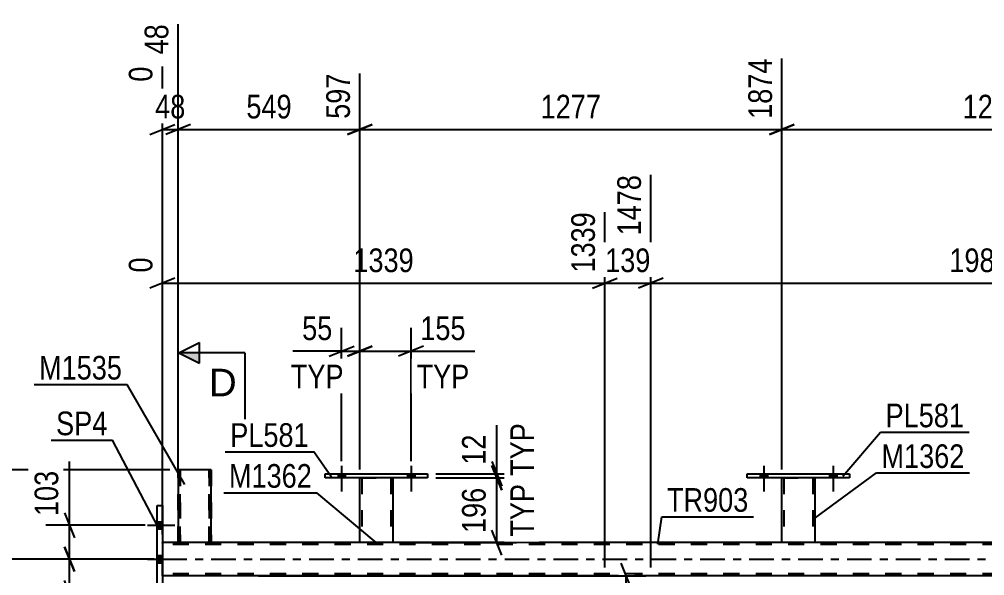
# Model space of a CAD drawing. Header units: millimetres. Extents: x 0 to 841, y 0 to 594.
# Drawn here: x 60.1 to 176.9, y 444 to 511.4 of the extents above; entities that cross this region are included whole.
import ezdxf

# ---------------------------------------------------------------- set-up
doc = ezdxf.new("R2010")
doc.units = ezdxf.units.MM
doc.linetypes.add('DXK_LINE_DOT2', pattern=[3.9198, 1.9599, -1.9599])
doc.linetypes.add('DXK_LINE_DOT3', pattern=[5.9187, 2.979, -0.9799, 0.9799, -0.9799])
doc.styles.add('Arial', font='ARIAL.TTF', dxfattribs={"height": 0.2})
doc.styles.add('Arial Narrow', font='ARIALN.TTF', dxfattribs={"height": 0.2})

# ---------------------------------------------------------------- blocks, each defined once
blk = doc.blocks.new('Part-283133313-1972 - 1851')
at = {"color": 2, "linetype": 'Continuous'}
for p, q in [((76.76, 452.49), (77.4, 452.49)), ((76.76, 439.49), (76.76, 452.49)), ((77.4, 452.49), (77.4, 439.49)), ((77.4, 439.49), (76.76, 439.49))]:
    blk.add_line(p, q, dxfattribs=at)
blk = doc.blocks.new('Bolt-283133313-2348 - 1851')
at = {"linetype": 'Continuous'}
for points in [[(77.4, 449.65), (77.4, 450.53), (76.76, 450.53), (76.76, 449.65)], [(77.4, 449.65), (77.4, 450.53), (76.76, 450.53), (76.76, 449.65)], [(77.4, 449.65), (77.4, 450.53), (76.76, 450.53), (76.76, 449.65)], [(77.4, 445.55), (77.4, 446.43), (76.76, 446.43), (76.76, 445.55)], [(77.4, 445.55), (77.4, 446.43), (76.76, 446.43), (76.76, 445.55)], [(77.4, 441.45), (77.4, 442.33), (76.76, 442.33), (76.76, 441.45)], [(77.4, 441.45), (77.4, 442.33), (76.76, 442.33), (76.76, 441.45)], [(77.4, 441.45), (77.4, 442.33), (76.76, 442.33), (76.76, 441.45)]]:
    blk.add_hatch(color=1, dxfattribs=at).paths.add_polyline_path(points)
at = {"color": 1, "linetype": 'Continuous'}
for p, q in [((75.6, 450.09), (78.92, 450.09)), ((75.6, 450.09), (78.92, 450.09)), ((75.6, 450.09), (78.92, 450.09)), ((76.76, 450.53), (77.4, 450.53)), ((76.76, 450.53), (77.4, 450.53)), ((76.76, 450.53), (77.4, 450.53)), ((76.76, 449.65), (77.4, 449.65)), ((76.76, 449.65), (77.4, 449.65)), ((76.76, 449.65), (77.4, 449.65)), ((76.76, 446.43), (77.4, 446.43)), ((76.76, 446.43), (77.4, 446.43)), ((75.6, 445.99), (78.92, 445.99)), ((75.6, 445.99), (78.92, 445.99)), ((76.76, 445.55), (77.4, 445.55)), ((76.76, 445.55), (77.4, 445.55)), ((75.6, 441.89), (78.92, 441.89)), ((75.6, 441.89), (78.92, 441.89)), ((75.6, 441.89), (78.92, 441.89)), ((76.76, 442.33), (77.4, 442.33)), ((76.76, 442.33), (77.4, 442.33)), ((76.76, 442.33), (77.4, 442.33)), ((76.76, 441.45), (77.4, 441.45)), ((76.76, 441.45), (77.4, 441.45)), ((76.76, 441.45), (77.4, 441.45))]:
    blk.add_line(p, q, dxfattribs=at)
blk = doc.blocks.new('Part-283133313-2239 - 1851')
at = {"color": 2, "linetype": 'Continuous'}
for p, q in [((152.37, 447.99), (152.38, 455.83)), ((156.38, 455.83), (156.37, 447.99)), ((156.33, 447.99), (152.37, 447.99)), ((156.37, 447.99), (156.33, 447.99))]:
    blk.add_line(p, q, dxfattribs=at)
at = {"color": 7, "linetype": 'DXK_LINE_DOT2'}
for p, q in [((152.38, 455.83), (156.38, 455.83)), ((152.38, 455.83), (152.38, 455.83)), ((152.38, 455.83), (152.38, 455.83)), ((152.62, 455.83), (152.61, 447.99)), ((156.14, 455.83), (156.13, 447.99)), ((156.38, 455.83), (156.38, 455.83)), ((156.38, 455.83), (156.38, 455.83)), ((156.11, 447.99), (156.13, 447.99))]:
    blk.add_line(p, q, dxfattribs=at)
blk = doc.blocks.new('Part-283133313-2244 - 1851')
at = {"color": 2, "linetype": 'Continuous'}
for p, q in [((148.18, 455.83), (148.18, 456.31)), ((148.18, 456.31), (160.58, 456.31)), ((160.58, 455.83), (148.18, 455.83)), ((160.58, 456.31), (160.58, 455.83))]:
    blk.add_line(p, q, dxfattribs=at)
blk = doc.blocks.new('Part-283133313-2249 - 1851')
at = {"color": 2, "linetype": 'Continuous'}
for p, q in [((101.3, 447.99), (101.3, 455.83)), ((105.3, 455.83), (105.3, 447.99)), ((105.26, 447.99), (101.3, 447.99)), ((105.3, 447.99), (105.26, 447.99))]:
    blk.add_line(p, q, dxfattribs=at)
at = {"color": 7, "linetype": 'DXK_LINE_DOT2'}
for p, q in [((101.3, 455.83), (105.3, 455.83)), ((101.3, 455.83), (101.3, 455.83)), ((101.3, 455.83), (101.3, 455.83)), ((101.54, 455.83), (101.54, 447.99)), ((105.06, 455.83), (105.06, 447.99)), ((105.3, 455.83), (105.3, 455.83)), ((105.3, 455.83), (105.3, 455.83)), ((105.04, 447.99), (105.06, 447.99))]:
    blk.add_line(p, q, dxfattribs=at)
blk = doc.blocks.new('Part-283133313-2254 - 1851')
at = {"color": 2, "linetype": 'Continuous'}
for p, q in [((97.1, 455.83), (97.1, 456.31)), ((97.1, 456.31), (109.5, 456.31)), ((109.5, 455.83), (97.1, 455.83)), ((109.5, 456.31), (109.5, 455.83))]:
    blk.add_line(p, q, dxfattribs=at)
blk = doc.blocks.new('Part-283133313-2339 - 1851')
at = {"color": 2, "linetype": 'Continuous'}
for p, q in [((79.32, 447.99), (77.4, 447.99)), ((101.3, 447.99), (83.32, 447.99)), ((154.37, 447.99), (105.3, 447.99)), ((203.46, 447.99), (156.37, 447.99)), ((130.95, 443.99), (77.4, 443.99)), ((216.08, 443.99), (136.52, 443.99))]:
    blk.add_line(p, q, dxfattribs=at)
at = {"color": 7, "linetype": 'DXK_LINE_DOT2'}
for p, q in [((77.4, 443.99), (77.4, 447.99)), ((739.14, 447.75), (77.4, 447.75)), ((83.32, 447.99), (79.32, 447.99)), ((105.3, 447.99), (101.3, 447.99)), ((156.37, 447.99), (154.37, 447.99)), ((739.14, 444.23), (77.4, 444.23)), ((136.52, 443.99), (130.95, 443.99))]:
    blk.add_line(p, q, dxfattribs=at)
at = {"color": 7, "linetype": 'DXK_LINE_DOT3'}
blk.add_line((77.4, 445.99), (739.14, 445.99), dxfattribs=at)
blk = doc.blocks.new('Part-283133313-2344 - 1851')
at = {"color": 2, "linetype": 'Continuous'}
for p, q in [((79.32, 456.79), (79.32, 456.79)), ((79.32, 456.79), (79.32, 447.99)), ((82.84, 456.79), (79.32, 456.79)), ((83.32, 456.79), (82.84, 456.79)), ((83.32, 456.79), (83.32, 456.79)), ((83.32, 447.99), (83.32, 456.79)), ((79.32, 447.99), (79.32, 447.99)), ((83.28, 447.99), (79.32, 447.99)), ((83.32, 447.99), (83.28, 447.99)), ((83.32, 447.99), (83.32, 447.99))]:
    blk.add_line(p, q, dxfattribs=at)
at = {"color": 7, "linetype": 'DXK_LINE_DOT2'}
for p, q in [((79.32, 447.99), (79.32, 456.79)), ((79.32, 456.79), (79.32, 456.79)), ((79.56, 456.79), (79.56, 456.79)), ((79.56, 447.99), (79.56, 456.79)), ((79.56, 456.79), (79.56, 447.99)), ((79.58, 456.79), (79.56, 456.79)), ((79.56, 456.79), (79.58, 456.79)), ((79.62, 456.79), (79.58, 456.79)), ((79.58, 456.79), (79.62, 456.79)), ((79.62, 456.79), (79.63, 456.79)), ((79.8, 456.79), (79.8, 456.79)), ((79.8, 456.79), (79.8, 456.79)), ((79.8, 456.79), (79.8, 456.79)), ((82.93, 456.79), (83.01, 456.79)), ((83.01, 456.79), (83.02, 456.79)), ((83.02, 456.79), (83.06, 456.79)), ((83.06, 456.79), (83.08, 456.79)), ((83.08, 456.79), (83.08, 456.79)), ((83.08, 447.99), (83.08, 456.79)), ((83.08, 456.79), (83.08, 447.99)), ((83.32, 456.79), (83.32, 447.99)), ((79.32, 447.99), (79.32, 447.99)), ((79.56, 447.99), (79.56, 447.99)), ((79.8, 447.99), (79.8, 447.99)), ((79.8, 447.99), (79.8, 447.99)), ((83.06, 447.99), (83.08, 447.99)), ((83.08, 447.99), (83.08, 447.99))]:
    blk.add_line(p, q, dxfattribs=at)
blk = doc.blocks.new('Bolt-283133313-2379 - 1851')
at = {"linetype": 'Continuous'}
for points in [[(149.74, 455.83), (150.62, 455.83), (150.62, 456.31), (149.74, 456.31)], [(158.14, 455.83), (159.02, 455.83), (159.02, 456.31), (158.14, 456.31)]]:
    blk.add_hatch(color=1, dxfattribs=at).paths.add_polyline_path(points)
at = {"color": 1, "linetype": 'Continuous'}
for p, q in [((150.18, 457.31), (150.18, 454.19)), ((158.58, 457.31), (158.58, 454.19)), ((149.74, 456.31), (149.74, 455.83)), ((150.62, 456.31), (150.62, 455.83)), ((158.14, 456.31), (158.14, 455.83)), ((159.02, 456.31), (159.02, 455.83))]:
    blk.add_line(p, q, dxfattribs=at)
blk = doc.blocks.new('Bolt-283133313-2380 - 1851')
at = {"linetype": 'Continuous'}
for points in [[(149.74, 455.83), (150.62, 455.83), (150.62, 456.31), (149.74, 456.31)], [(158.14, 455.83), (159.02, 455.83), (159.02, 456.31), (158.14, 456.31)]]:
    blk.add_hatch(color=1, dxfattribs=at).paths.add_polyline_path(points)
at = {"color": 1, "linetype": 'Continuous'}
for p, q in [((150.18, 457.31), (150.18, 454.19)), ((158.58, 457.31), (158.58, 454.19)), ((149.74, 456.31), (149.74, 455.83)), ((150.62, 456.31), (150.62, 455.83)), ((158.14, 456.31), (158.14, 455.83)), ((159.02, 456.31), (159.02, 455.83))]:
    blk.add_line(p, q, dxfattribs=at)
blk = doc.blocks.new('Bolt-283133313-2381 - 1851')
at = {"linetype": 'Continuous'}
for points in [[(98.66, 455.83), (99.54, 455.83), (99.54, 456.31), (98.66, 456.31)], [(107.06, 455.83), (107.94, 455.83), (107.94, 456.31), (107.06, 456.31)]]:
    blk.add_hatch(color=1, dxfattribs=at).paths.add_polyline_path(points)
at = {"color": 1, "linetype": 'Continuous'}
for p, q in [((99.1, 457.31), (99.1, 454.19)), ((107.5, 457.31), (107.5, 454.19)), ((98.66, 456.31), (98.66, 455.83)), ((99.54, 456.31), (99.54, 455.83)), ((107.06, 456.31), (107.06, 455.83)), ((107.94, 456.31), (107.94, 455.83))]:
    blk.add_line(p, q, dxfattribs=at)
blk = doc.blocks.new('Bolt-283133313-2382 - 1851')
at = {"linetype": 'Continuous'}
for points in [[(98.66, 455.83), (99.54, 455.83), (99.54, 456.31), (98.66, 456.31)], [(107.06, 455.83), (107.94, 455.83), (107.94, 456.31), (107.06, 456.31)]]:
    blk.add_hatch(color=1, dxfattribs=at).paths.add_polyline_path(points)
at = {"color": 1, "linetype": 'Continuous'}
for p, q in [((99.1, 457.31), (99.1, 454.19)), ((107.5, 457.31), (107.5, 454.19)), ((98.66, 456.31), (98.66, 455.83)), ((99.54, 456.31), (99.54, 455.83)), ((107.06, 456.31), (107.06, 455.83)), ((107.94, 456.31), (107.94, 455.83))]:
    blk.add_line(p, q, dxfattribs=at)
blk = doc.blocks.new('StraightDimension-283133313-2968 - 1851')
at = {"color": 7, "linetype": 'Continuous'}
for p, q in [((130.95, 444.99), (130.95, 488.01)), ((77.4, 448.99), (77.4, 482.53)), ((78.9, 480), (75.9, 478.8)), ((77.4, 479.4), (130.95, 479.4)), ((129.45, 478.8), (132.45, 480))]:
    blk.add_line(p, q, dxfattribs=at)
at = {"color": 0}
blk.add_wipeout([(108.43, 480.15), (108.43, 484.35), (99.92, 484.35), (99.92, 480.15)], dxfattribs=at)
at = {"color": 3, "style": 'Arial Narrow'}
blk.add_text('1339', height=2.863, dxfattribs=at).set_placement((100.52, 480.75))
at = {"color": 0, "linetype": 'Continuous'}
for points in [[(130.35, 488.61), (126.15, 488.61), (126.15, 480.1), (130.35, 480.1)], [(76.8, 483.13), (72.6, 483.13), (72.6, 480.1), (76.8, 480.1)]]:
    blk.add_wipeout(points, dxfattribs=at)
at = {"color": 3, "linetype": 'Continuous', "style": 'Arial Narrow'}
for s, height, p in [('1339', 2.863, (129.75, 480.7)), ('0', 2.86, (76.2, 480.7))]:
    blk.add_text(s, height=height, rotation=90.0002, dxfattribs=at).set_placement(p)
blk = doc.blocks.new('StraightDimension-283133313-2925 - 1851')
at = {"color": 7, "linetype": 'Continuous'}
for p, q in [((136.52, 444.99), (136.52, 492.51)), ((216.08, 444.99), (216.08, 488.01)), ((138.02, 480), (135.02, 478.8)), ((136.52, 479.4), (216.08, 479.4)), ((214.58, 478.8), (217.58, 480))]:
    blk.add_line(p, q, dxfattribs=at)
at = {"color": 0}
blk.add_wipeout([(180.56, 480.15), (180.56, 484.35), (172.05, 484.35), (172.05, 480.15)], dxfattribs=at)
at = {"color": 3, "style": 'Arial Narrow'}
blk.add_text('1989', height=2.863, dxfattribs=at).set_placement((172.65, 480.75))
at = {"color": 0, "linetype": 'Continuous'}
blk.add_wipeout([(215.48, 488.61), (211.28, 488.61), (211.28, 480.1), (215.48, 480.1)], dxfattribs=at)
at = {"color": 3, "linetype": 'Continuous', "style": 'Arial Narrow'}
blk.add_text('3467', height=2.863, rotation=90.0002, dxfattribs=at).set_placement((214.88, 480.7))
blk = doc.blocks.new('StraightDimension-283133313-2944 - 1851')
at = {"color": 7, "linetype": 'Continuous'}
for p, q in [((136.52, 444.99), (136.52, 492.51)), ((130.95, 444.99), (130.95, 488.01)), ((129.45, 478.8), (132.45, 480)), ((130.95, 479.4), (136.52, 479.4)), ((138.02, 480), (135.02, 478.8))]:
    blk.add_line(p, q, dxfattribs=at)
at = {"color": 0}
blk.add_wipeout([(137.08, 480.15), (137.08, 484.35), (130.39, 484.35), (130.39, 480.15)], dxfattribs=at)
at = {"color": 3, "style": 'Arial Narrow'}
blk.add_text('139', height=2.863, dxfattribs=at).set_placement((130.99, 480.75))
at = {"color": 0, "linetype": 'Continuous'}
blk.add_wipeout([(135.92, 493.11), (131.72, 493.11), (131.72, 484.6), (135.92, 484.6)], dxfattribs=at)
at = {"color": 3, "linetype": 'Continuous', "style": 'Arial Narrow'}
blk.add_text('1478', height=2.863, rotation=90.0002, dxfattribs=at).set_placement((135.32, 485.2))
blk = doc.blocks.new('StraightDimension-283133313-3132 - 1851')
at = {"color": 7, "linetype": 'Continuous'}
for p, q in [((117.28, 457.33), (118.48, 454.33)), ((110.5, 455.83), (120.28, 455.83)), ((117.88, 447.99), (117.88, 455.83)), ((118.48, 446.49), (117.28, 449.49)), ((106.3, 447.99), (120.28, 447.99))]:
    blk.add_line(p, q, dxfattribs=at)
at = {"color": 0, "linetype": 'Continuous'}
blk.add_wipeout([(122.98, 455.7), (118.78, 455.7), (118.78, 448.11), (122.98, 448.11)], dxfattribs=at)
at = {"color": 0}
blk.add_wipeout([(117.13, 455.25), (112.93, 455.25), (112.93, 448.56), (117.13, 448.56)], dxfattribs=at)
at = {"color": 3, "style": 'Arial Narrow'}
blk.add_text('196', height=2.863, rotation=90.0002, dxfattribs=at).set_placement((116.53, 449.16))
at = {"color": 3, "linetype": 'Continuous', "style": 'Arial Narrow'}
blk.add_text('TYP', height=2.863, rotation=90.0002, dxfattribs=at).set_placement((122.38, 448.71))
blk = doc.blocks.new('StraightDimension-283133313-3147 - 1851')
at = {"color": 7, "linetype": 'Continuous'}
for p, q in [((99.1, 457.85), (99.1, 474.02)), ((101.3, 456.83), (101.3, 474.02)), ((99.1, 471.17), (93.19, 471.17)), ((99.1, 471.17), (93.19, 471.17)), ((97.6, 470.57), (100.6, 471.77)), ((99.1, 471.17), (101.3, 471.17)), ((102.8, 471.77), (99.8, 470.57))]:
    blk.add_line(p, q, dxfattribs=at)
at = {"color": 0}
blk.add_wipeout([(98.57, 471.92), (98.57, 476.12), (93.72, 476.12), (93.72, 471.92)], dxfattribs=at)
at = {"color": 0, "linetype": 'Continuous'}
blk.add_wipeout([(99.94, 466.07), (99.94, 470.27), (92.35, 470.27), (92.35, 466.07)], dxfattribs=at)
at = {"color": 3, "style": 'Arial Narrow'}
blk.add_text('55', height=2.863, dxfattribs=at).set_placement((94.32, 472.52))
at = {"color": 3, "linetype": 'Continuous', "style": 'Arial Narrow'}
blk.add_text('TYP', height=2.863, dxfattribs=at).set_placement((92.95, 466.67))
blk = doc.blocks.new('StraightDimension-283133313-2593 - 1851')
at = {"color": 7, "linetype": 'Continuous'}
for p, q in [((152.38, 456.83), (152.38, 506.62)), ((203.46, 456.83), (203.46, 506.62)), ((153.88, 498.61), (150.88, 497.41)), ((152.38, 498.01), (203.46, 498.01)), ((201.96, 497.41), (204.96, 498.61))]:
    blk.add_line(p, q, dxfattribs=at)
at = {"color": 0}
blk.add_wipeout([(182.17, 498.76), (182.17, 502.96), (173.66, 502.96), (173.66, 498.76)], dxfattribs=at)
at = {"color": 3, "style": 'Arial Narrow'}
blk.add_text('1277', height=2.863, dxfattribs=at).set_placement((174.26, 499.36))
at = {"color": 0, "linetype": 'Continuous'}
blk.add_wipeout([(202.86, 507.22), (198.66, 507.22), (198.66, 498.71), (202.86, 498.71)], dxfattribs=at)
at = {"color": 3, "linetype": 'Continuous', "style": 'Arial Narrow'}
blk.add_text('3151', height=2.863, rotation=90.0002, dxfattribs=at).set_placement((202.26, 499.31))
blk = doc.blocks.new('StraightDimension-283133313-2422 - 1851')
at = {"color": 7, "linetype": 'Continuous'}
blk.add_line((78.32, 456.79), (36.34, 456.79), dxfattribs=at)
blk = doc.blocks.new('StraightDimension-283133313-2438 - 1851')
at = {"color": 7, "linetype": 'Continuous'}
for p, q in [((46.93, 444.49), (45.73, 447.49)), ((76.4, 445.99), (43.48, 445.99)), ((46.33, 320.13), (46.33, 445.99)), ((45.73, 321.63), (46.93, 318.63)), ((57.98, 320.13), (43.48, 320.13))]:
    blk.add_line(p, q, dxfattribs=at)
at = {"color": 0}
blk.add_wipeout([(45.58, 387.31), (41.38, 387.31), (41.38, 378.8), (45.58, 378.8)], dxfattribs=at)
at = {"color": 3, "style": 'Arial Narrow'}
blk.add_text('3146', height=2.863, rotation=90.0002, dxfattribs=at).set_placement((44.98, 379.4))
blk = doc.blocks.new('StraightDimension-283133313-2563 - 1851')
at = {"color": 7, "linetype": 'Continuous'}
for p, q in [((79.32, 456.31), (79.32, 510.76)), ((77.4, 448.99), (77.4, 505.64)), ((75.9, 497.41), (78.9, 498.61)), ((77.4, 498.01), (79.32, 498.01)), ((80.82, 498.61), (77.82, 497.41))]:
    blk.add_line(p, q, dxfattribs=at)
at = {"color": 0, "linetype": 'Continuous'}
blk.add_wipeout([(78.72, 511.36), (74.52, 511.36), (74.52, 506.51), (78.72, 506.51)], dxfattribs=at)
at = {"color": 3, "linetype": 'Continuous', "style": 'Arial Narrow'}
blk.add_text('48', height=2.863, rotation=90.0002, dxfattribs=at).set_placement((78.12, 507.11))
at = {"color": 0}
blk.add_wipeout([(80.79, 498.76), (80.79, 502.96), (75.93, 502.96), (75.93, 498.76)], dxfattribs=at)
at = {"color": 3, "style": 'Arial Narrow'}
blk.add_text('48', height=2.863, dxfattribs=at).set_placement((76.53, 499.36))
at = {"color": 0, "linetype": 'Continuous'}
blk.add_wipeout([(76.8, 506.24), (72.6, 506.24), (72.6, 503.21), (76.8, 503.21)], dxfattribs=at)
at = {"color": 3, "linetype": 'Continuous', "style": 'Arial Narrow'}
blk.add_text('0', height=2.86, rotation=90.0002, dxfattribs=at).set_placement((76.2, 503.81))
blk = doc.blocks.new('StraightDimension-283133313-2446 - 1851')
at = {"color": 7, "linetype": 'Continuous'}
for p, q in [((66.15, 450.09), (66.15, 457.82)), ((66.15, 450.09), (66.15, 457.82)), ((65.55, 451.59), (66.75, 448.59)), ((75.32, 450.09), (63.3, 450.09)), ((66.15, 445.99), (66.15, 450.09)), ((66.75, 444.49), (65.55, 447.49)), ((76.4, 445.99), (63.3, 445.99))]:
    blk.add_line(p, q, dxfattribs=at)
at = {"color": 0}
blk.add_wipeout([(65.4, 457.3), (61.2, 457.3), (61.2, 450.61), (65.4, 450.61)], dxfattribs=at)
at = {"color": 3, "style": 'Arial Narrow'}
blk.add_text('103', height=2.863, rotation=90.0002, dxfattribs=at).set_placement((64.8, 451.21))
blk = doc.blocks.new('StraightDimension-283133313-2455 - 1851')
at = {"color": 7, "linetype": 'Continuous'}
for p, q in [((65.55, 447.49), (66.75, 444.49)), ((76.4, 445.99), (63.3, 445.99)), ((66.15, 441.89), (66.15, 445.99)), ((66.75, 440.39), (65.55, 443.39)), ((75.15, 441.89), (63.3, 441.89)), ((66.15, 441.89), (66.15, 434.15)), ((66.15, 441.89), (66.15, 434.15))]:
    blk.add_line(p, q, dxfattribs=at)
at = {"color": 0}
blk.add_wipeout([(65.4, 441.36), (61.2, 441.36), (61.2, 434.68), (65.4, 434.68)], dxfattribs=at)
at = {"color": 3, "style": 'Arial Narrow'}
blk.add_text('103', height=2.863, rotation=90.0002, dxfattribs=at).set_placement((64.8, 435.28))
blk = doc.blocks.new('StraightDimension-283133313-2495 - 1851')
at = {"color": 7, "linetype": 'Continuous'}
for p, q in [((134.13, 442.49), (132.93, 445.49)), ((89.03, 443.99), (135.93, 443.99)), ((133.53, 322.77), (133.53, 443.99)), ((132.93, 324.27), (134.13, 321.27)), ((83.86, 322.77), (135.93, 322.77))]:
    blk.add_line(p, q, dxfattribs=at)
at = {"color": 0}
blk.add_wipeout([(132.78, 387.63), (128.58, 387.63), (128.58, 379.12), (132.78, 379.12)], dxfattribs=at)
at = {"color": 3, "style": 'Arial Narrow'}
blk.add_text('3030', height=2.863, rotation=90.0002, dxfattribs=at).set_placement((132.18, 379.72))
blk = doc.blocks.new('StraightDimension-283133313-2573 - 1851')
at = {"color": 7, "linetype": 'Continuous'}
for p, q in [((79.32, 456.31), (79.32, 510.76)), ((101.3, 456.83), (101.3, 504.79)), ((80.82, 498.61), (77.82, 497.41)), ((79.32, 498.01), (101.3, 498.01)), ((99.8, 497.41), (102.8, 498.61))]:
    blk.add_line(p, q, dxfattribs=at)
at = {"color": 0}
blk.add_wipeout([(93.65, 498.76), (93.65, 502.96), (86.97, 502.96), (86.97, 498.76)], dxfattribs=at)
at = {"color": 3, "style": 'Arial Narrow'}
blk.add_text('549', height=2.863, dxfattribs=at).set_placement((87.57, 499.36))
at = {"color": 0, "linetype": 'Continuous'}
blk.add_wipeout([(100.7, 505.39), (96.5, 505.39), (96.5, 498.71), (100.7, 498.71)], dxfattribs=at)
at = {"color": 3, "linetype": 'Continuous', "style": 'Arial Narrow'}
blk.add_text('597', height=2.863, rotation=90.0002, dxfattribs=at).set_placement((100.1, 499.31))
blk = doc.blocks.new('StraightDimension-283133313-2583 - 1851')
at = {"color": 7, "linetype": 'Continuous'}
for p, q in [((152.38, 456.83), (152.38, 506.62)), ((101.3, 456.83), (101.3, 504.79)), ((102.8, 498.61), (99.8, 497.41)), ((101.3, 498.01), (152.38, 498.01)), ((150.88, 497.41), (153.88, 498.61))]:
    blk.add_line(p, q, dxfattribs=at)
at = {"color": 0}
blk.add_wipeout([(131.09, 498.76), (131.09, 502.96), (122.58, 502.96), (122.58, 498.76)], dxfattribs=at)
at = {"color": 3, "style": 'Arial Narrow'}
blk.add_text('1277', height=2.863, dxfattribs=at).set_placement((123.18, 499.36))
at = {"color": 0, "linetype": 'Continuous'}
blk.add_wipeout([(151.78, 507.22), (147.58, 507.22), (147.58, 498.71), (151.78, 498.71)], dxfattribs=at)
at = {"color": 3, "linetype": 'Continuous', "style": 'Arial Narrow'}
blk.add_text('1874', height=2.863, rotation=90.0002, dxfattribs=at).set_placement((151.18, 499.31))
blk = doc.blocks.new('StraightDimension-283133313-3123 - 1851')
at = {"color": 7, "linetype": 'Continuous'}
for p, q in [((117.88, 456.31), (117.88, 462.21)), ((117.88, 456.31), (117.88, 462.21)), ((117.28, 457.81), (118.48, 454.81)), ((118.48, 454.33), (117.28, 457.33)), ((110.5, 456.31), (120.28, 456.31)), ((110.5, 455.83), (120.28, 455.83)), ((117.88, 455.83), (117.88, 456.31))]:
    blk.add_line(p, q, dxfattribs=at)
at = {"color": 0, "linetype": 'Continuous'}
blk.add_wipeout([(122.98, 463.05), (118.78, 463.05), (118.78, 455.47), (122.98, 455.47)], dxfattribs=at)
at = {"color": 0}
blk.add_wipeout([(117.13, 461.69), (112.93, 461.69), (112.93, 456.83), (117.13, 456.83)], dxfattribs=at)
at = {"color": 3, "linetype": 'Continuous', "style": 'Arial Narrow'}
blk.add_text('TYP', height=2.863, rotation=90.0002, dxfattribs=at).set_placement((122.38, 456.07))
at = {"color": 3, "style": 'Arial Narrow'}
blk.add_text('12', height=2.863, rotation=90.0002, dxfattribs=at).set_placement((116.53, 457.43))
blk = doc.blocks.new('StraightDimension-283133313-3143 - 1851')
at = {"color": 7, "linetype": 'Continuous'}
for p, q in [((101.3, 456.83), (101.3, 474.02)), ((107.5, 457.87), (107.5, 474.02)), ((99.8, 470.57), (102.8, 471.77)), ((101.3, 471.17), (107.5, 471.17)), ((109, 471.77), (106, 470.57)), ((107.5, 471.17), (115.23, 471.17)), ((107.5, 471.17), (115.23, 471.17))]:
    blk.add_line(p, q, dxfattribs=at)
at = {"color": 0}
blk.add_wipeout([(114.71, 471.92), (114.71, 476.12), (108.02, 476.12), (108.02, 471.92)], dxfattribs=at)
at = {"color": 0, "linetype": 'Continuous'}
blk.add_wipeout([(115.16, 466.07), (115.16, 470.27), (107.57, 470.27), (107.57, 466.07)], dxfattribs=at)
at = {"color": 3, "style": 'Arial Narrow'}
blk.add_text('155', height=2.863, dxfattribs=at).set_placement((108.62, 472.52))
at = {"color": 3, "linetype": 'Continuous', "style": 'Arial Narrow'}
blk.add_text('TYP', height=2.863, dxfattribs=at).set_placement((108.17, 466.67))
blk = doc.blocks.new('Mark-283133313-2250 - 1851')
at = {"color": 30, "linetype": 'Continuous'}
for p in [(85.02, 458.99), (97.88, 455.91)]:
    blk.add_line(p, (95.73, 458.99), dxfattribs=at)
at = {"color": 0}
blk.add_wipeout([(95.13, 459.59), (95.13, 462.59), (85.62, 462.59), (85.62, 459.59)], dxfattribs=at)
blk.add_wipeout([(95.13, 459.59), (95.13, 462.59), (85.62, 462.59), (85.62, 459.59)], dxfattribs=at)
at = {"color": 3, "style": 'Arial Narrow'}
blk.add_text('PL581', height=2.863, dxfattribs=at).set_placement((85.62, 459.59))
blk = doc.blocks.new('Mark-283133313-1968 - 1851')
at = {"color": 30, "linetype": 'Continuous'}
for p in [(63.94, 460.4), (76.9, 449.88)]:
    blk.add_line(p, (71.35, 460.4), dxfattribs=at)
at = {"color": 0}
blk.add_wipeout([(70.75, 461), (70.75, 464), (64.54, 464), (64.54, 461)], dxfattribs=at)
blk.add_wipeout([(70.75, 461), (70.75, 464), (64.54, 464), (64.54, 461)], dxfattribs=at)
at = {"color": 3, "style": 'Arial Narrow'}
blk.add_text('SP4', height=2.863, dxfattribs=at).set_placement((64.54, 461))
blk = doc.blocks.new('Mark-283133313-2235 - 1851')
at = {"color": 30, "linetype": 'Continuous'}
for p, q in [((156.37, 450.94), (163.83, 456.43)), ((163.83, 456.43), (175.09, 456.43))]:
    blk.add_line(p, q, dxfattribs=at)
at = {"color": 0}
blk.add_wipeout([(174.49, 457.03), (174.49, 460.03), (164.43, 460.03), (164.43, 457.03)], dxfattribs=at)
blk.add_wipeout([(174.49, 457.03), (174.49, 460.03), (164.43, 460.03), (164.43, 457.03)], dxfattribs=at)
at = {"color": 3, "style": 'Arial Narrow'}
blk.add_text('M1362', height=2.863, dxfattribs=at).set_placement((164.43, 457.03))
blk = doc.blocks.new('Mark-283133313-2240 - 1851')
at = {"color": 30, "linetype": 'Continuous'}
for p, q in [((159.74, 456.06), (164.33, 461.36)), ((164.33, 461.36), (175.04, 461.36))]:
    blk.add_line(p, q, dxfattribs=at)
at = {"color": 0}
blk.add_wipeout([(174.44, 461.96), (174.44, 464.96), (164.93, 464.96), (164.93, 461.96)], dxfattribs=at)
blk.add_wipeout([(174.44, 461.96), (174.44, 464.96), (164.93, 464.96), (164.93, 461.96)], dxfattribs=at)
at = {"color": 3, "style": 'Arial Narrow'}
blk.add_text('PL581', height=2.863, dxfattribs=at).set_placement((164.93, 461.96))
blk = doc.blocks.new('Mark-283133313-2245 - 1851')
at = {"color": 30, "linetype": 'Continuous'}
for p in [(84.86, 454.04), (103.28, 447.99)]:
    blk.add_line(p, (96.11, 454.04), dxfattribs=at)
at = {"color": 0}
blk.add_wipeout([(95.51, 454.64), (95.51, 457.64), (85.46, 457.64), (85.46, 454.64)], dxfattribs=at)
blk.add_wipeout([(95.51, 454.64), (95.51, 457.64), (85.46, 457.64), (85.46, 454.64)], dxfattribs=at)
at = {"color": 3, "style": 'Arial Narrow'}
blk.add_text('M1362', height=2.863, dxfattribs=at).set_placement((85.46, 454.64))
blk = doc.blocks.new('Mark-283133313-2335 - 1851')
at = {"color": 30, "linetype": 'Continuous'}
for p, q in [((137.36, 447.81), (137.87, 451.13)), ((137.87, 451.13), (148.94, 451.13))]:
    blk.add_line(p, q, dxfattribs=at)
at = {"color": 0}
blk.add_wipeout([(148.34, 451.73), (148.34, 454.73), (138.47, 454.73), (138.47, 451.73)], dxfattribs=at)
blk.add_wipeout([(148.34, 451.73), (148.34, 454.73), (138.47, 454.73), (138.47, 451.73)], dxfattribs=at)
at = {"color": 3, "style": 'Arial Narrow'}
blk.add_text('TR903', height=2.863, dxfattribs=at).set_placement((138.47, 451.73))
blk = doc.blocks.new('Mark-283133313-2340 - 1851')
at = {"color": 30, "linetype": 'Continuous'}
for p in [(61.88, 467.14), (80.13, 455.02)]:
    blk.add_line(p, (73.13, 467.14), dxfattribs=at)
at = {"color": 0}
blk.add_wipeout([(72.53, 467.74), (72.53, 470.74), (62.48, 470.74), (62.48, 467.74)], dxfattribs=at)
blk.add_wipeout([(72.53, 467.74), (72.53, 470.74), (62.48, 470.74), (62.48, 467.74)], dxfattribs=at)
at = {"color": 3, "style": 'Arial Narrow'}
blk.add_text('M1535', height=2.863, dxfattribs=at).set_placement((62.48, 467.74))
blk = doc.blocks.new('SectionMark-283133313-3730 - 1851')
at = {"linetype": 'Continuous'}
for points in [[(81.9, 470.96), (81.9, 469.71), (79.4, 470.96)], [(81.9, 432.89), (81.9, 431.64), (79.4, 431.64)]]:
    blk.add_hatch(color=6, dxfattribs=at).paths.add_polyline_path(points)
at = {"color": 6, "linetype": 'Continuous'}
for p, q in [((79.4, 470.96), (81.9, 472.21)), ((81.9, 469.71), (81.9, 472.21)), ((87.4, 470.96), (79.4, 470.96)), ((79.4, 470.96), (81.9, 469.71)), ((87.4, 470.96), (87.4, 462.96)), ((87.4, 431.64), (87.4, 439.64)), ((79.4, 431.64), (81.9, 432.89)), ((81.9, 432.89), (81.9, 430.39)), ((87.4, 431.64), (79.4, 431.64)), ((81.9, 430.39), (79.4, 431.64))]:
    blk.add_line(p, q, dxfattribs=at)
at = {"color": 0, "linetype": 'Continuous'}
for points in [[(86.4, 465.71), (86.4, 469.21), (83.03, 469.21), (83.03, 465.71)], [(86.4, 433.39), (86.4, 436.89), (83.03, 436.89), (83.03, 433.39)]]:
    blk.add_wipeout(points, dxfattribs=at)
at = {"color": 3, "linetype": 'Continuous', "style": 'Arial'}
for p in [(83.03, 465.71), (83.03, 433.39)]:
    blk.add_text('D', height=3.34, dxfattribs=at).set_placement(p)

msp = doc.modelspace()

# ---------------------------------------------------------------- block references
for name in ['Bolt-283133313-2381 - 1851', 'Bolt-283133313-2382 - 1851', 'Bolt-283133313-2379 - 1851', 'Bolt-283133313-2380 - 1851', 'Part-283133313-2344 - 1851', 'Part-283133313-2254 - 1851', 'Part-283133313-2249 - 1851', 'Part-283133313-2244 - 1851', 'Part-283133313-2239 - 1851', 'Part-283133313-1972 - 1851', 'Bolt-283133313-2348 - 1851', 'Part-283133313-2339 - 1851']:
    msp.add_blockref(name, (0, 0))

# ---------------------------------------------------------------- next in the draw order: block references
for name in ['StraightDimension-283133313-2925 - 1851', 'StraightDimension-283133313-2968 - 1851']:
    msp.add_blockref(name, (0, 0))

# ---------------------------------------------------------------- next in the draw order: block references
for name in ['StraightDimension-283133313-2593 - 1851', 'StraightDimension-283133313-2944 - 1851', 'StraightDimension-283133313-3147 - 1851', 'StraightDimension-283133313-3132 - 1851']:
    msp.add_blockref(name, (0, 0))

# ---------------------------------------------------------------- next in the draw order: block references
msp.add_blockref('StraightDimension-283133313-2422 - 1851', (0, 0))

# ---------------------------------------------------------------- next in the draw order: block references
for name in ['StraightDimension-283133313-2563 - 1851', 'Mark-283133313-2235 - 1851', 'Mark-283133313-2335 - 1851', 'StraightDimension-283133313-2438 - 1851', 'StraightDimension-283133313-2495 - 1851']:
    msp.add_blockref(name, (0, 0))

# ---------------------------------------------------------------- next in the draw order: block references
for name in ['StraightDimension-283133313-2573 - 1851', 'Mark-283133313-2240 - 1851', 'StraightDimension-283133313-2446 - 1851']:
    msp.add_blockref(name, (0, 0))

# ---------------------------------------------------------------- next in the draw order: block references
for name in ['StraightDimension-283133313-2583 - 1851', 'Mark-283133313-1968 - 1851', 'Mark-283133313-2250 - 1851', 'StraightDimension-283133313-2455 - 1851']:
    msp.add_blockref(name, (0, 0))

# ---------------------------------------------------------------- next in the draw order: block references
for name in ['Mark-283133313-2340 - 1851', 'StraightDimension-283133313-3123 - 1851']:
    msp.add_blockref(name, (0, 0))

# ---------------------------------------------------------------- next in the draw order: block references
msp.add_blockref('StraightDimension-283133313-3143 - 1851', (0, 0))

# ---------------------------------------------------------------- next in the draw order: block references
msp.add_blockref('Mark-283133313-2245 - 1851', (0, 0))

# ---------------------------------------------------------------- next in the draw order: block references
msp.add_blockref('SectionMark-283133313-3730 - 1851', (0, 0))

doc.saveas('drawing.dxf')
